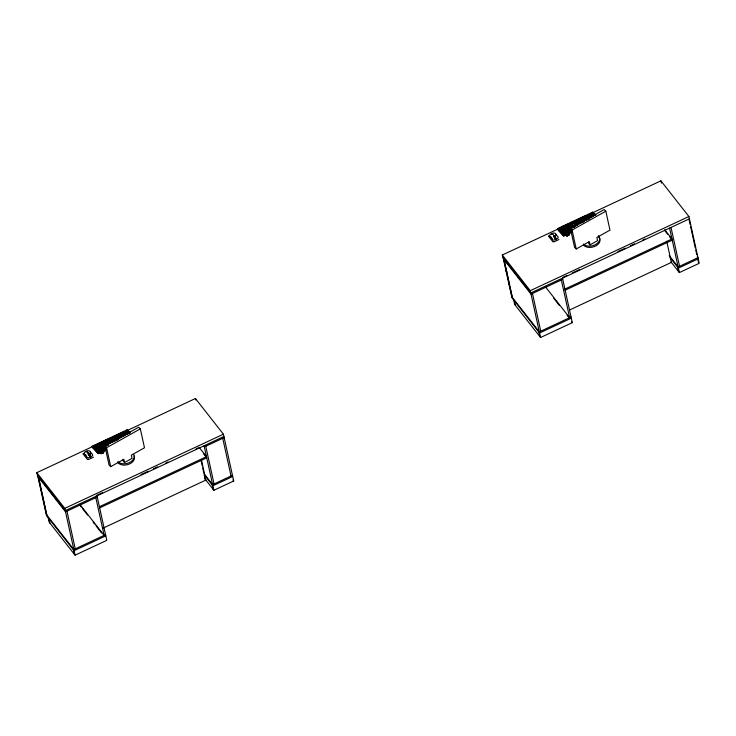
<?xml version="1.0" encoding="UTF-8"?>
<svg xmlns="http://www.w3.org/2000/svg" width="736" height="736" viewBox="0 0 736 736"><rect width="100%" height="100%" fill="white"/><g stroke="black" fill="none" stroke-linecap="round" stroke-linejoin="round"><path stroke-width="1.1" d="M556.342 240.267L555.91 239.228A6.863 1.564 64.9 0 0 555.524 238.409A5.64 1.288 64.9 0 0 555.11 237.59L554.42 236.348A5.603 1.279 64.9 0 0 553.812 235.474L553.546 236.219L554.64 237.838A2.585 2.456 20 0 0 554.861 238.032L554.88 238.05A2.604 2.493 26.4 0 0 555.156 238.252L555.616 238.041A2.604 2.493 26.4 0 0 555.616 237.71A2.585 2.456 20 0 0 555.579 237.415L554.824 235.768L553.812 235.474M90.454 456.863A6.863 1.564 64.9 0 0 90.068 456.062L90.114 455.704A2.604 2.493 26.4 0 0 90.114 455.382A2.585 2.456 20 0 0 90.086 455.087L90.077 455.078A2.696 2.576 25.4 0 1 90.105 455.326L90.114 455.418A2.861 2.76 34.8 0 1 90.114 455.694L90.068 456.062A6.863 1.564 64.9 0 1 90.408 456.881L90.804 458.004M555.56 237.296L555.57 237.369A2.696 2.576 25.4 0 1 555.606 237.654L555.606 237.654A2.861 2.76 34.8 0 1 555.616 238.022L555.57 238.39A6.863 1.564 64.9 0 1 555.956 239.191M90.105 455.796L89.654 455.924A2.604 2.493 26.4 0 1 89.387 455.722A2.585 2.456 20 0 1 89.148 455.52C87.05 454.397 88.697 451.72 89.82 454.186M96.848 446.356C94.824 447.782 96.186 444.645 96.6 446.264M97.529 446.973C94.282 447.681 99.673 445.694 95.938 447.47M99.047 446.356C96.83 447.065 98.615 445.354 99.194 446.08M99.7 446.964C96.591 447.589 101.872 445.823 98.035 447.497M103.675 444.415L105.561 445.041L104.392 445.722M103.923 446.936L104.438 447.488L105.046 446.991M110.152 440.376C112.948 441.812 109.434 438.702 110.75 440.597M111.182 441.94C113.62 441.131 111.476 443.311 110.648 441.655M113.013 439.732C111.099 441.214 112.452 438.26 112.875 439.705M114.098 440.284C111.522 439.263 114.246 441.499 115.506 440.763M114.531 439.125C112.314 440.422 114.163 437.497 114.282 439.024M119.186 436.08C122.93 437.12 115.368 434.847 119.076 435.979M120.207 437.773L121.118 437.34M123.114 436.163C120.805 437.285 122.737 434.415 123.243 436.246M122.774 434.249C122.995 432.253 122.82 434.314 124.034 435.344M123.804 435.832C122.378 434.12 125.865 435.39 124.117 435.942M125.092 433.145C123.087 434.553 124.421 431.452 124.89 433.035M125.7 431.618C122.682 434.111 124.577 429.576 126.215 432.326C130.235 432.796 127.218 428.536 125.69 430.983C126.003 432.308 127.245 431.038 127.917 430.808M126.528 433.412C124.412 434.847 125.792 431.471 127.107 433.9M129.849 433.016L127.337 433.9M568.44 224.673C566.324 226.081 568.137 223.229 568.229 224.692M570.124 224.057C566.269 223.192 573.022 224.646 569.416 225.584M571.246 227.626C569.544 229.117 570.014 225.906 571.21 227.516M572.065 226.21C570.584 224.342 570.74 227.792 571.817 226.118M575.791 224.48C574.016 222.925 578.192 223.9 575.975 224.554C578.045 225.869 573.5 225.372 575.948 224.563M576.26 222.189C576.454 220.138 576.582 222.364 577.53 223.358M577.291 223.781C575.681 223.109 578.266 222.217 578.1 223.404C578.781 224.471 575.147 225.372 577.447 223.864M578.57 220.993C576.509 222.484 578.045 219.466 578.386 220.984M580.888 220.782C580.345 220.754 577.659 219.972 579.241 220.441M579.618 222.677C576.564 222.806 581.1 222.244 578.367 222.033M580.17 221.177C577.751 222.566 579.425 219.816 581.1 221.886M582.618 221.269C579.977 220.745 582.783 221.343 584.044 221.573M588.69 218.656L589.14 219.19M588.625 218.463C586.748 216.945 587.622 220.11 589.453 218.242M589.14 215.022C585.966 217 588.68 213.422 588.947 215.004M590.668 215.685L592.535 216.264M555.312 238.344L555.165 238.243A2.861 2.76 34.8 0 1 554.926 238.068L554.889 238.032A2.696 2.576 25.4 0 1 554.64 237.811L553.638 235.575M88.145 452.999L88.366 453.128A5.603 1.279 64.9 0 1 88.881 453.992L89.608 455.262A5.64 1.288 64.9 0 1 90.022 456.081L89.663 455.915A2.861 2.76 34.8 0 1 89.424 455.74L89.35 455.676A2.696 2.576 25.4 0 1 89.139 455.483L88.136 453.247M575.12 224.793L573.51 225.538L572.295 224.222L575 222.953L576.03 224.011L575.147 224.508M575.506 223.496L574.531 223.992L575.258 224.508M95.404 446.853L98.707 445.225M97.897 449.724L97.308 449.07L95.965 449.724L96.517 450.395L102.663 447.488L99.167 443.891L92.948 446.77L96.434 450.395M97.603 446.936L98.799 446.264M97.465 449.015L98.228 449.586M103.914 443.182C109.048 439.042 97.134 446.172 99.857 443.514C106.674 438.15 105.23 443.882 102.626 444.342M103.61 445.16C106.656 444.176 103.132 443.274 102.184 445.16C102.773 446.568 104.31 444.71 102.856 444.654C101.899 443.109 99.213 442.594 101.228 443.063M105.266 441.315L107.916 444.277M107.962 444.949L106.426 443.55L101.872 445.694L103.344 447.203L102.102 445.795L103.39 445.17L104.126 445.685L102.884 446.43M106.122 441.812L106.812 442.52M105.046 446.393L105.22 446.964M110.142 440.036C110.336 438.03 115.727 438.619 112.387 439.861M115.184 438.472C113.381 437.635 116.84 436.531 116.536 437.92M123.124 436.117L121.274 434.948L122.231 434.203L114.034 438.058C112.185 438.178 110.759 437.221 113.068 437.543M562.102 228.528C560.436 225.961 560.464 229.181 561.412 227.875M563.169 233.781C583.133 225.483 548.421 239.448 568.459 230.184M564.3 228.537C562.736 225.97 562.672 229.172 563.61 227.884M563.371 232.079L562.635 231.389M564.576 230.534L564.908 231.352M565.984 229.936L566.738 230.506M568.542 224.655L570.096 224.038M574.991 221.637L576.831 220.855L575.607 221.462L575.11 220.809L578.662 219.871L578.146 219.392L576.969 219.954L577.401 220.533L578.735 219.963M586.601 219.034L586.178 218.362M587.65 216.752L587.006 215.906M589.232 214.884L590.806 214.13M589.177 216.964C587.052 219.024 588 214.875 589.536 217.672M590.686 216.255L591.109 216.936M591.109 215.952C588.294 213.707 590.097 217.295 592.747 214.259M104.429 441.71C101.071 441.186 106.858 442.042 103.739 442.87C101.55 440.68 101.899 443.578 102.727 442.364M120.189 437.708L119.02 436.926M569.471 229.163L569.94 229.816L570.768 229.457M582.737 221.38L583.133 221.996M93.297 446.77L94.438 448.178L96.02 447.681M95.974 449.696L94.677 448.196M99.526 446.89L101.062 446.108L98.707 443.661L96.287 444.765L96.867 445.335L98.928 444.139M106.03 441.885L105.432 441.103M106.775 442.548L108.624 444.618M110.179 442.851L109.609 442.198L110.106 442.888M111.256 441.48L111.679 442.152C110.676 439.53 108.762 443.054 111.099 441.775M560.298 228.399L562.709 231.343M561.807 227.691L564.54 230.497M560.179 230.524L562.083 232.65L568.128 229.871L564.576 226.219M564.006 227.7L566.048 229.798M562.378 230.534L563.031 231.205M563.068 231.242L563.721 231.914M565.846 227.801L564.466 226.449M566.407 230.644C566.03 228.04 563.279 231.113 565.883 230.166C565.763 229.834 564.678 228.022 563.896 229.163C568.201 230.819 560.446 226.679 564.346 228.574M571.624 224.14L572.314 224.848M569.526 228.151L570.998 227.534M569.186 229.77L569.811 230.616L571.21 230M569.278 230.055L569.839 230.883M570.152 228.914L569.894 228.05M587.65 216.678L588.984 216.053L589.545 216.734M587.678 217.663L588.101 218.334M106.536 443.918C102.341 444.618 109.397 445.593 106.094 443.311C103.482 444.783 108.275 442.805 108.045 445.243M114.2 440.496L115.037 440.119L115.543 440.643M120.088 437.58C118.192 438.978 119.112 435.804 120.051 437.423M582.553 222.355L581.799 222.723M99.949 443.799L100.749 444.627M97.327 448.896L100.271 447.663L101.237 448.178M109.885 439.99C107.658 437.267 103.169 445.252 110.032 440.22M101.697 446.927C99.894 444.369 100.188 447.635 100.998 446.274M105.901 445.022L106.343 445.712M103.491 447.12L106.352 445.823M115.037 438.619C115.432 437.322 111.863 438.279 113.712 439.19M109.701 443.238C107.419 444.866 109.002 442.042 109.397 443.394M103.629 448.712L97.575 451.481L103.629 448.712L102.856 447.828L96.526 450.69M126.684 433.228L128.993 431.986L127.917 430.965L125.221 432.253L125.801 432.842L128.248 431.462M558.541 229.025L561.973 232.723M558.79 229.098L560.142 230.488M561.255 229.963L559.949 228.565M569.618 226.053C566.426 223.882 570.832 226.992 567.125 225.207M567.52 228.261L568.845 229.825L570.961 228.933M572.277 224.866L573.528 226.265L577.125 224.535M575.386 222.318L574.779 221.646L572.829 222.539M570.547 228.721C570.17 227.801 567.198 228.427 568.836 229.448M570.216 228.822L570.786 229.356M583.179 219.77L583.528 220.478M553.518 234.986L553.224 234.683A6.192 1.408 64.9 0 0 551.77 233.68L551.687 234.434M578.744 220.156L579.563 219.797L579.839 220.294M590.539 215.528L591.836 215.722M93.122 446.991L95.091 449.254M103.132 442.17L103.555 442.851L102.23 443.569L103.601 443.044L104.475 443.992M105.174 441.03L108.569 444.719M107.677 440.045L108.109 440.717M98.219 447.709C95.082 447.203 100.243 447.874 96.793 448.353M110.17 440.956C108.072 445.666 104.218 440.1 109.866 441.103M98.725 448.38L99.728 448.886M100.151 447.654L101.826 446.954L102.35 447.663M112.755 440.772L113.188 441.453L112.157 440.947M103.96 445.869L104.816 446.393M114.264 440.073L114.687 440.744M105.46 445.17L106.196 445.86M128.901 432.133C126.767 436.062 125.405 429.668 129.177 432.207M103.684 447.442L104.503 448.215M103.942 447.516L104.549 448.206M103.776 447.727L104.576 448.555M558.624 229.319L561.964 232.99M565.616 225.915L566.067 226.605M570.924 223.431L571.587 224.103M578.873 219.714L579.49 220.404L587.742 216.605M587.402 215.722L587.963 216.421L589.646 215.547M581.734 219.411L582.185 220.101L581.118 219.107L580.216 219.494L580.732 220.082L581.339 219.595M583.234 218.712L583.657 219.383L582.848 218.886M584.734 218.003L585.102 218.758L584.347 218.187M578.671 221.876C577.438 223.9 576.757 220.432 578.524 222.106M570.704 226.633L571.127 227.304M592.186 215.556L592.609 216.228M573.694 226.274L574.356 226.946M575.202 225.566L575.856 226.246M568.146 230.202C567.07 225.492 563.73 230.258 566.499 228.546C565.027 225.676 564.668 229.466 565.855 227.875M569.443 229.844L570.05 230.534M124.559 462.521L123.85 459.319L110.722 466.652L109.057 464.996L104.898 446.08L138.662 427.23L140.328 428.876L144.486 447.801L131.358 455.133L132.057 458.335L124.559 462.521L123.372 461.343L122.995 459.632M110.722 466.652L106.564 447.727L140.328 428.876M590.06 244.849L589.352 241.647L576.224 248.97L574.558 247.324L570.4 228.408L604.164 209.558L605.829 211.204L609.988 230.129L596.859 237.452L597.558 240.663L590.06 244.849L588.874 243.671L588.496 241.96M576.224 248.97L572.065 230.055L605.829 211.204M92.773 447.69L92.018 446.283L127.236 429.815L130.484 432.639M571.541 232.42L563.822 236.026L558.403 230.451L557.52 228.611L592.738 212.143L595.985 214.967M223.919 436.494L65.283 510.664L37.306 474.987L36.8 472.678L93.822 446.007M99.01 443.587L109.379 438.739M111.449 437.764L117.668 434.856M121.192 433.357L195.426 398.498L223.404 434.185L233.698 480.994L213.872 490.268L204.764 478.658M689.411 218.822L530.785 292.992L502.808 257.315L502.302 255.006L559.765 228.224M564.944 225.805L571.164 222.898M575.911 220.579L586.279 215.731M588.358 214.765L660.928 180.826L688.905 216.513L699.2 263.322L679.374 272.596L671.057 261.988M106.196 440.551L127.668 430.514L129.941 432.639M592.103 213.339L570.602 223.404L574.31 226.964M123.409 432.694L121.596 433.55M123.795 432.51L126.684 431.296M567.226 225.299C563.058 227.295 567.355 226.118 568.404 226.973C570.584 228.326 565.901 227.884 568.496 227.019M100.768 444.259L101.881 443.734L100.492 444.36M566.076 226.688C569.232 224.609 564.107 225.777 566.766 225.372M577.631 221.269L579.14 220.57M591.459 214.802L589.748 215.528M566.177 226.614C566.72 225.602 571.007 227.406 569.342 225.188C574.301 222.52 561.945 225.096 566.223 226.605M588.331 216.559C590.704 215.63 586.178 215.409 588.45 216.642M121.486 435.013C119.582 434.967 121.642 436.926 122.02 435.519M122.986 434.314C120.998 434.424 123.262 436.052 123.538 434.866M576.417 222.272C574.614 222.29 576.665 224.14 577.015 222.76M589.987 215.942C587.402 216.918 592.195 217.12 589.803 215.869M83.729 453.358L82.929 453.726L87.483 459.54L88.283 459.163M110.888 440.56C113.62 440.146 110.658 438.546 110.023 439.852M549.231 235.686L548.43 236.054L552.984 241.868L553.785 241.491M577.889 222.189L578.993 221.674M579.388 221.49L584.329 219.236L585.028 219.779M593.685 214.857L589.168 215.942L589.895 216.577M125.838 434.608L126.951 434.084M568.799 227.525L567.603 228.123L568.348 228.721M576.325 223.956L577.438 223.431M578.938 222.732L577.788 223.266M579.287 222.566L580.437 222.033M580.833 221.849L581.937 221.324M583.446 220.625L582.581 221.168M583.832 220.441L584.945 219.926M585.332 219.742L586.445 219.218M586.831 219.043L587.944 218.518M591.569 217.111C589.646 218.454 590.594 215.28 591.615 217M592.36 216.743L593.078 216.412M122.618 436.641L121.707 437.064M590.962 217.543L590.208 217.994M114.006 441.462C112.222 442.851 112.875 439.622 114.043 441.352M117.006 440.064C115.12 441.416 115.92 438.214 117.042 439.944M578.79 224.13C581.201 223.569 576.969 222.502 578.652 224.121M580.29 223.422C582.7 222.842 578.487 221.794 580.134 223.404M583.298 222.024L584.007 221.683M88.587 454.13C89.406 453.072 90.39 455.685 89.176 455.133A5.64 1.288 64.9 0 0 88.596 454.14L89.249 455.271M554.088 236.458C554.907 235.4 555.892 238.013 554.677 237.461A5.64 1.288 64.9 0 0 554.098 236.468L554.751 237.599M573.372 227.433L568.845 229.531M105.46 446.605L103.307 447.488M562.194 232.99L568.312 230.175M105.708 447.672L104.31 448.288M92.018 446.283L97.916 452.539L106.067 448.721M557.52 228.611L563.417 234.867L571.568 231.049M92.69 447.727L98.155 453.339L106.315 449.466M571.817 231.794L563.647 235.667L557.695 229.19L563.693 235.594M92.304 446.872L98.32 453.698L106.048 450.092M103.27 452.686L101.366 453.578L103.454 452.916L102.819 451.508L103.454 452.916M568.946 235.244L566.867 235.906L568.946 235.244L568.542 234.094M36.8 472.678L64.777 508.355L223.404 434.185M502.302 255.006L530.279 290.683L688.905 216.513M96.287 495.512L102.525 492.596M140.99 474.61L148.267 471.206M153.465 468.777L157.624 466.836M165.94 462.944L168.02 461.969M196.089 448.85L198.168 447.874M562.828 277.352L566.987 275.411M572.185 272.982L579.462 269.578M617.927 251.592L625.204 248.188M630.402 245.76L634.561 243.809M642.878 239.927L644.957 238.952M97.262 496.984L65.541 511.824L38.364 477.158M204.341 446.918L224.167 437.644M562.764 279.312L531.042 294.152L503.856 259.486M99.406 506.736L206.485 456.67L199.152 447.322M564.908 289.064L671.986 238.998L664.654 229.65M99.664 507.886L206.733 457.82M565.165 290.214L672.235 240.148M102.957 528.2L205.878 480.074L201.471 460.046M569.498 310.04L671.379 262.402L666.733 241.261M105.552 534.695L73.83 549.534L46.653 514.869M232.456 475.355L212.63 484.628L203.918 473.515M571.053 317.023L539.332 331.862L512.155 297.197M232.714 476.505L212.888 485.778L204.479 475.06M48.18 517.647L49.174 522.137L75.072 555.174L106.794 540.344L97.014 495.834M513.682 299.975L514.676 304.465L540.574 337.502L572.295 322.662L562.506 278.162M593.124 212.86L595.406 214.967M593.06 213.081L595.369 215.216M587.346 216.78L588.395 217.276M585.847 217.488L586.896 217.976M588.791 217.148L589.61 217.635M590.29 216.439L591.036 216.964M575.34 222.401L572.212 224.103L571.605 223.56L575 221.904L575.57 222.428M581.284 220.653L582.158 221.168M582.783 219.954L583.602 220.441M562.102 228.592L565.23 231.214M570.492 224.526L567.741 225.961L568.468 226.596M575.58 223.431L576.408 223.974M561.292 230L562.341 230.497M574.807 225.75L575.561 226.32M576.306 225.05L577.355 225.538M568.992 229.448C563.84 228.326 572.562 223.523 573.454 227.277M111.081 438.454L112.047 438.969L113.721 438.095M107.29 440.229L108.036 440.754M116.785 438.831L118.551 439.245M118.284 438.132C118.413 439.558 116.5 436.779 118.606 438.178M115.46 439.53C115.58 440.524 113.27 438.536 115.607 439.585M113.657 440.248L114.098 440.257M107.005 444.498L107.75 445.022M102.856 447.828L96.793 450.68L97.667 451.453M128.368 433.716C126.546 433.338 129.49 431.48 129.867 432.915M126.831 434.424C125.322 434.24 127.264 432.648 127.613 433.964M125.332 435.132C123.998 435.05 125.626 433.292 126.114 434.672M117.769 439.705C117.024 439.19 114.641 438.187 117.107 438.886M124.467 435.316L123.593 434.783M553.996 235.41L555.579 237.406M88.504 453.082L90.068 455.014M119.076 435.859L117.668 436.43L118.156 437.055M117.576 436.595C116.472 434.847 115.598 438.095 117.539 436.706C117.824 436.172 114.972 437.175 116.656 437.754M121.606 436.779C118.754 435.786 123.17 437.929 120.52 436.218M121.274 434.948C120.06 433.21 123.924 434.636 120.594 435.252C117.107 435.482 122.93 434.065 119.149 435.822M572.737 226.826L572.194 226.191M567.428 229.338C565.23 227.893 567.143 230.902 567.244 229.126M102.792 444.296L101.982 443.615M588.101 218.951L587.218 219.291L587.641 219.889M586.62 219.668L585.69 220.055L586.132 220.588M585.12 220.377L584.182 220.754L584.632 221.297M119.618 438.049L118.698 438.472M586.077 218.491L584.586 219.144L585.102 219.742M568.486 230.147L569.232 230.938M84.907 454.471L85.229 454.6A6.035 3.266 -89.7 0 1 85.376 454.682L85.404 454.692A6.486 3.588 -88.3 0 1 85.569 454.802L85.588 454.82A6.67 3.772 -86.9 0 1 85.808 454.995L85.836 455.014A3.165 1.822 -85.5 0 1 86.268 455.566L86.287 455.602A2.76 1.564 -86.9 0 1 86.434 455.906L86.636 456.541M550.27 236.725L550.73 236.928A6.035 3.266 -89.7 0 1 550.878 237.01L550.896 237.02A6.486 3.588 -88.3 0 1 551.071 237.13L551.089 237.148A6.67 3.772 -86.9 0 1 551.31 237.314L551.338 237.342A3.165 1.822 -85.5 0 1 551.77 237.894L551.788 237.93A2.76 1.564 -86.9 0 1 551.936 238.234L552.138 238.869M592.222 216.743L591.781 216.126L592.682 215.804M592.912 212.722L593.878 213.366M128.303 431.075L127.236 429.815M591.036 214.158C588.101 216.283 590.336 211.821 591.551 214.654M575.442 222.217L576.15 222.888M569.011 227.507L569.646 228.031L569.112 227.488M123.611 432.676L124.218 433.182M125.037 434.166C122.82 435.546 124.467 432.06 125.608 434.608M122.627 436.025L122.093 435.482M570.4 228.408L572.065 230.055M104.898 446.08L106.564 447.727M593.437 213.146L594.808 214.553M591.109 214.102L591.624 214.627M577.088 222.723L578.174 223.256M572.047 225.198L574.098 227.314M571.311 227.498L571.817 228.022M568.588 230.957L568.266 231.224M567.088 231.665L566.757 231.923M565.579 232.364L565.257 232.631M103.086 448.629L102.764 448.896M101.586 449.337L101.255 449.595M100.078 450.046L99.756 450.303M85.339 455.713L85.072 454.535M91.724 453.634L91.595 453.496A2.76 0.506 41.6 0 1 91.356 453.238A3.165 0.635 40.6 0 1 90.896 452.649A6.67 1.224 41.6 0 1 90.74 452.41A6.486 1.076 42.6 0 1 90.638 452.244L90.629 452.226A6.035 0.892 43.6 0 1 90.556 452.106L90.436 451.904M91.954 453.882L92.442 454.443A1.702 1.279 38.5 0 1 92.386 455.924L88.375 457.801A1.702 1.592 -59.2 0 1 86.848 457.056L86.719 456.789M595.387 215.28C595.185 213.955 592.232 215.234 593.704 216.016M582.544 222.272C582.406 221.159 580.318 222.097 581.633 222.695M555.855 234.112L556.057 234.434A6.035 0.892 43.6 0 0 556.131 234.554L556.14 234.572A6.486 1.076 42.6 0 0 556.223 234.72L556.241 234.738A6.67 1.224 41.6 0 0 556.379 234.95L556.398 234.977A3.165 0.635 40.6 0 0 556.83 235.529L556.858 235.566A2.76 0.506 41.6 0 0 557.088 235.824L557.943 236.771A1.702 1.279 38.5 0 1 557.888 238.243L553.877 240.129A1.702 1.592 -59.2 0 1 552.35 239.384L552.221 239.117M87.722 452.355L88.246 452.953M697.24 256.763L697.958 257.683L678.132 266.956L669.171 255.53M664.912 230.8L667.57 234.204M669.576 236.753L670.901 238.446M670.064 257.499L678.38 268.106L698.216 258.833L697.498 257.922L698.482 262.412M558.955 239.513L554.024 241.822M570.593 317.262L571.311 318.182L539.58 333.012L512.403 298.347L503.608 258.327M545.238 286.58L569.627 317.694L561.338 279.984M553.785 298.319L559.378 305.449M567.07 315.256L569.158 317.924M571.578 321.752L572.295 322.662M509.671 285.126L508.953 284.206L511.842 297.353L512.56 298.273L509.91 286.221M232.981 480.084L233.698 480.994M203.403 453.569L205.408 456.118M90.786 453.266L89.663 450.91L87.722 450.671L84.704 452.079L84.097 453.514L85.247 455.612M93.454 457.185L88.522 459.494M105.092 534.934L105.809 535.854L74.078 550.684L46.902 516.019L38.106 475.999M79.736 504.252L104.126 535.366L95.836 497.656M79.902 505.292L81.3 507.076M82.699 508.861L87.584 515.099M93.178 522.229L94.576 524.014M95.974 525.798L101.568 532.928M556.02 234.37L556.26 235.511M555.33 237.323L555.257 237.194A5.64 1.288 64.9 0 0 554.677 236.201M89.829 454.995L89.755 454.866A5.64 1.288 64.9 0 0 89.176 453.873M86.25 452.254L86.268 451.352A6.192 1.408 64.9 0 1 87.722 452.355M89.829 454.25L90.013 454.765M566.637 234.986L567.051 236.127M101.136 452.658L101.55 453.799M592.738 212.143L592.949 213.017M563.417 234.867L563.822 236.026M97.916 452.539L98.155 453.339M550.749 237.94L549.59 235.842L550.206 234.407L553.224 232.999L555.165 233.229L556.214 235.391M90.464 451.941L90.712 453.063M689.181 220.119L690.156 224.563M690.644 226.78L695.29 247.885M695.778 250.102L696.753 254.546M660.928 180.826L661.434 183.135M671.011 227.424L679.558 266.285M669.585 228.096L679.374 272.596M677.663 267.186L678.656 271.676M532.468 293.48L540.758 331.191M530.279 290.683L540.574 337.502M538.862 332.092L539.847 336.582M514.4 300.895L515.393 305.385M222.741 438.316L231.03 476.017M195.426 398.498L195.767 400.034M205.767 446.246L214.056 483.957M204.084 445.768L213.872 490.268M212.161 484.868L213.155 489.348M201.232 461.316L202.225 465.805M202.694 467.967L203.688 472.484M204.176 474.702L205.16 479.154M66.967 511.152L75.256 548.863M64.777 508.355L75.072 555.174M73.361 549.764L74.354 554.254M48.907 518.567L49.892 523.057M569.535 233.358L569.609 234.186L566.269 235.75L566.205 234.913M104.034 451.03L104.107 451.858L100.777 453.422L100.703 452.585M134.145 455.98A8.988 6.146 -12.4 0 1 129.398 464.03A8.988 6.146 -12.4 0 1 118.156 462.999M133.86 454.701A8.988 6.146 -12.4 0 1 129.113 462.742A8.988 6.146 -12.4 0 1 117.88 461.711M598.672 236.946A8.988 6.146 -12.4 0 1 595.912 245.852A8.988 6.146 -12.4 0 1 583.657 245.327M598.386 235.667A8.988 6.146 -12.4 0 1 595.636 244.564A8.988 6.146 -12.4 0 1 583.381 244.039M94.778 445.446C95.947 447.332 96.655 443.918 94.815 445.409M96.048 448.997C97.18 450.901 97.897 447.488 96.076 448.96M96.977 445.455C98.127 447.359 98.891 443.882 96.977 445.455M97.548 448.288C98.633 450.193 99.461 446.752 97.566 448.27M98.486 444.746C99.572 446.623 100.528 443.228 98.486 444.746M99.176 445.464C100.317 447.35 101.126 443.9 99.176 445.464M99.056 447.589C99.995 449.475 101.191 446.117 99.066 447.571M100.565 446.881C101.605 448.776 102.598 445.4 100.565 446.881M102.295 442.971C103.408 444.866 104.135 441.453 102.322 442.934M102.865 445.804C103.997 447.7 104.806 444.25 102.865 445.804M104.374 445.105C105.432 447 106.315 443.569 104.383 445.078M105.414 440.478C106.987 442.676 108.634 437.708 105.423 440.459M105.883 444.397C106.959 446.292 107.796 442.87 105.892 444.378M107.658 439.429C108.919 441.48 110.354 437.285 107.695 439.383M109.563 438.536C111.016 440.597 112.074 436.31 109.572 438.518M109.682 442.621C110.768 444.498 111.66 441.131 109.71 442.584M110.207 439.272C111.237 441.158 112.268 437.773 110.225 439.245M111.237 440.855C112.387 442.759 113.151 439.291 111.237 440.855M111.716 438.564C112.709 440.45 113.85 437.064 111.716 438.564M113.215 437.865C114.347 439.76 115.156 436.31 113.215 437.865M113.353 436.761L113.97 437.34L121.753 433.633L121.146 433.09L113.39 436.724M114.715 437.166C115.819 439.052 116.684 435.638 114.724 437.138M114.66 438.224C115.865 440.119 116.5 436.623 114.66 438.224M116.159 437.524C117.3 439.429 118.082 435.942 116.159 437.524M117.659 436.816C118.827 438.702 119.536 435.289 117.686 436.779M121.882 432.777C123.308 434.829 124.467 430.569 121.891 432.759M560.97 228.491C562.028 230.386 562.994 226.982 560.988 228.464M561.789 227.074C564.3 229.954 566.278 222.999 561.789 227.074M561.669 229.2C562.782 231.095 563.537 227.654 561.697 229.163M561.54 231.325C562.755 233.22 563.38 229.724 561.54 231.325M562.359 229.908C563.482 231.803 564.208 228.372 562.387 229.871M563.049 230.616C564.218 232.502 564.926 229.089 563.077 230.58M563.988 227.074C565.138 228.979 565.901 225.51 563.988 227.074M568.367 228.132C569.526 230.037 570.234 226.578 568.376 228.114M569.176 226.716C570.152 228.592 571.338 225.253 569.195 226.697M570.906 222.806C572.571 224.995 574.154 220.009 570.906 222.806M571.375 226.725C572.516 228.62 573.326 225.17 571.375 226.725M573.16 221.757C574.485 223.808 575.883 219.586 573.169 221.729M573.675 225.648C574.742 227.544 575.626 224.121 573.694 225.63M578.855 219.089L579.462 219.668L587.264 215.979L586.647 215.418L578.864 219.07M579.747 221.784C580.897 223.68 581.652 220.211 579.747 221.784M580.152 220.552C581.293 222.438 582.047 219.043 580.189 220.515M581.716 218.785C582.71 220.671 583.85 217.286 581.716 218.785M581.661 219.852C582.71 221.748 583.685 218.344 581.67 219.825M582.746 220.377C583.685 222.263 584.872 218.905 582.756 220.358M583.216 218.086C584.347 219.981 585.157 216.531 583.216 218.086M583.16 219.144C584.366 221.048 585 217.543 583.16 219.144M584.246 219.678C585.286 221.554 586.252 218.15 584.246 219.678M584.715 217.387C585.782 219.282 586.666 215.85 584.734 217.359M584.66 218.445C585.874 220.34 586.5 216.844 584.66 218.445M585.746 218.969C586.84 220.874 587.668 217.405 585.746 218.969M586.215 216.678C587.3 218.574 588.193 215.151 586.233 216.66M586.16 217.746C587.319 219.632 588.055 216.209 586.187 217.709M588.754 217.571C589.858 219.466 590.585 216.044 588.782 217.525M590.723 214.572C593.345 217.69 595.967 209.815 590.75 214.535M591.174 213.33C592.728 215.51 594.55 210.616 591.192 213.311M592.167 214.94C594.274 217.598 596.068 211.526 592.176 214.912M93.297 446.145C95.358 449.898 95.744 444.516 93.297 446.145M94.677 447.571C96.756 451.315 97.014 445.942 94.705 447.543M558.799 228.473C560.584 232.162 561.605 227.001 558.799 228.473M560.179 229.899C562.037 233.597 562.801 228.39 560.197 229.871M550.905 238.105L550.574 236.863L550.905 238.105M503.81 258.446L503.093 257.536L505.982 270.682L506.699 271.593L503.81 258.446M506.745 271.786L506.018 270.866L508.916 284.013L509.634 284.933L506.745 271.786M38.309 476.118L37.591 475.208L40.48 488.354L41.198 489.265L38.309 476.118M41.244 489.458L40.517 488.538L43.415 501.685L44.132 502.605L41.244 489.458M44.169 502.798L43.452 501.878L46.34 515.025L47.067 515.945L44.169 502.798"/></g></svg>
